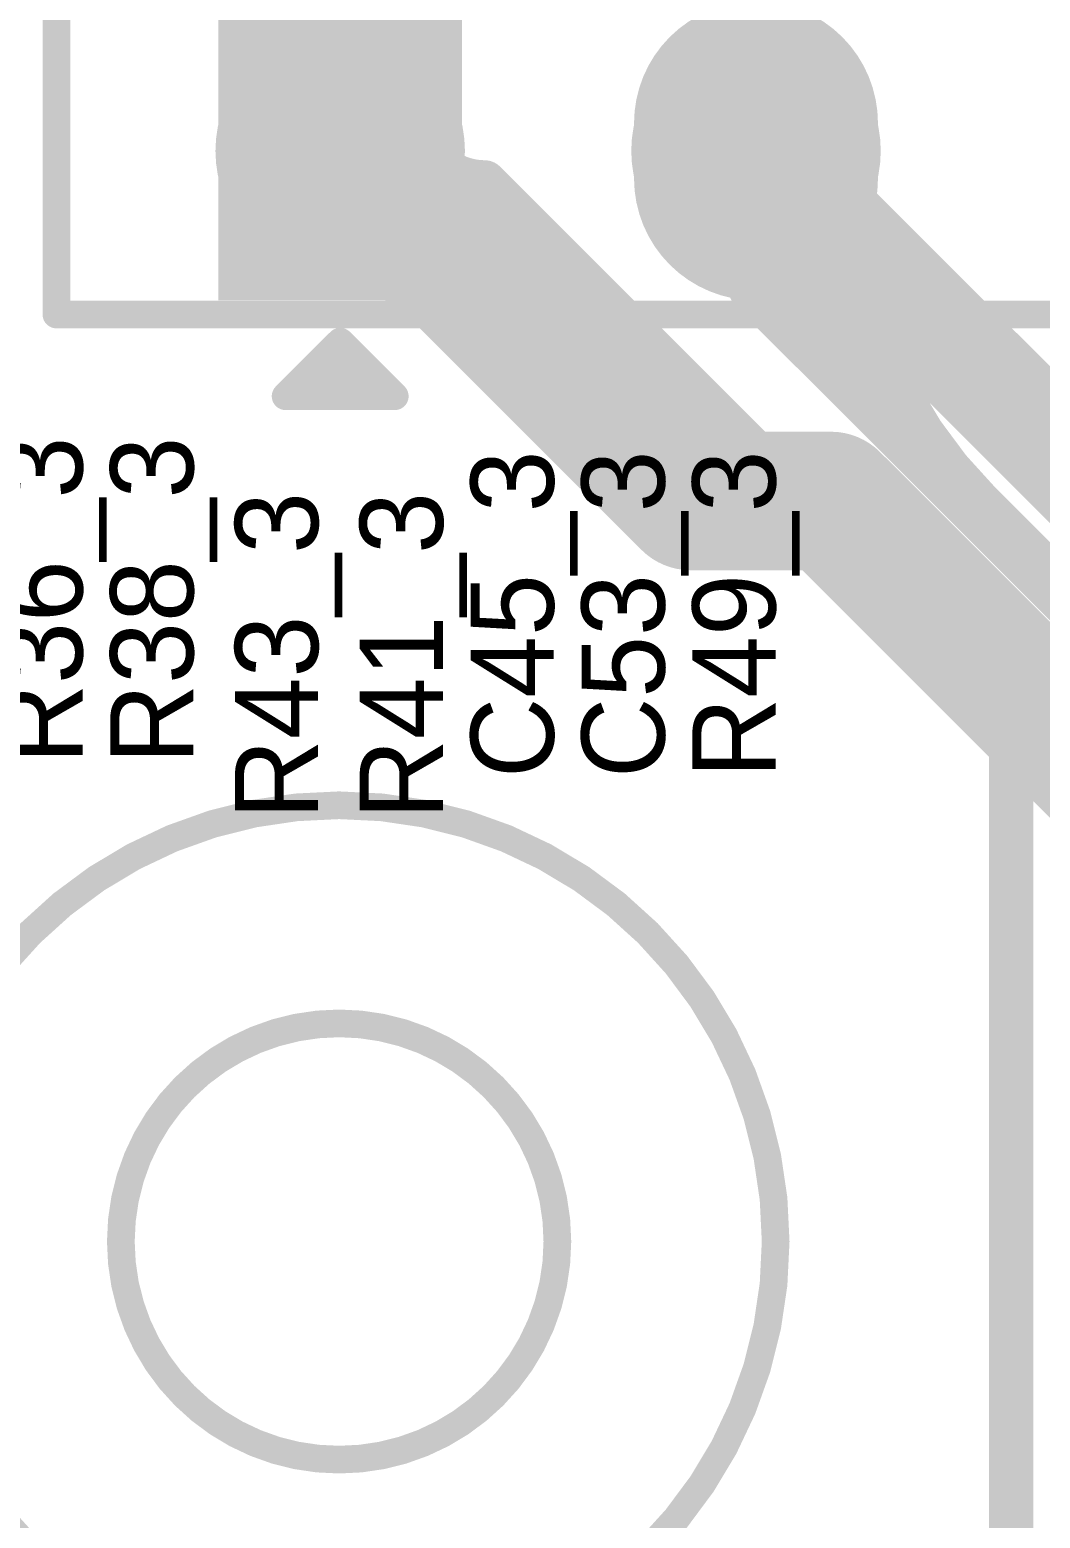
# Model space of a CAD drawing. Header units: millimetres. Extents: x 3.32 to 12.49, y 5.66 to 10.73.
# Drawn here: x 8.353 to 8.717, y 9.191 to 9.729 of the extents above; entities that cross this region are included whole.
import ezdxf

# ---------------------------------------------------------------- set-up
doc = ezdxf.new("R2010")
doc.units = ezdxf.units.MM
doc.header["$MEASUREMENT"] = 0
for name, color, linetype in [('BottomLayer', 5, 'Continuous'), ('BottomSolder', 6, 'Continuous'), ('InternalPlane1', 76, 'Continuous'), ('InternalPlane2', 16, 'Continuous'), ('Mechanical1', 6, 'Continuous'), ('MultiLayer', 9, 'Continuous'), ('PadHoleLayer', 156, 'Continuous'), ('TopLayer', 1, 'Continuous'), ('TopOverlay', 2, 'Continuous'), ('TopSolder', 216, 'Continuous')]:
    doc.layers.add(name, color=color, linetype=linetype)

# ---------------------------------------------------------------- blocks, each defined once
blk = doc.blocks.new('MC1_5_8_ST_3_81_411')
at = {"layer": 'BottomLayer', "const_width": 0.08}
blk.add_lwpolyline([(0.15, -0.01), (0.15, 0.01)], dxfattribs=at)
at = {"layer": 'BottomLayer', "const_width": 0.04}
for points in [[(0.13, 0.01, 1), (0.17, 0.01, 1)], [(0.13, -0.01, 1), (0.17, -0.01, 1)]]:
    blk.add_lwpolyline(points, format="xyb", close=True, dxfattribs=at)
at = {"layer": 'BottomLayer'}
blk.add_solid([(0.04, 0.05), (-0.04, 0.05), (0.04, -0.05), (-0.04, -0.05)], dxfattribs=at)
at = {"layer": 'BottomSolder', "const_width": 0.088}
blk.add_lwpolyline([(0.15, -0.01), (0.15, 0.01)], dxfattribs=at)
at = {"layer": 'BottomSolder', "const_width": 0.044}
for points in [[(0.128, 0.01, 1), (0.172, 0.01, 1)], [(0.128, -0.01, 1), (0.172, -0.01, 1)]]:
    blk.add_lwpolyline(points, format="xyb", close=True, dxfattribs=at)
at = {"layer": 'BottomSolder'}
blk.add_solid([(0.044, 0.054), (-0.044, 0.054), (0.044, -0.054), (-0.044, -0.054)], dxfattribs=at)
at = {"layer": 'InternalPlane1', "const_width": 0.045}
for points in [[(-0.0225, 0, 1), (0.0225, 0, 1)], [(0.1275, 0, 1), (0.1725, 0, 1)]]:
    blk.add_lwpolyline(points, format="xyb", close=True, dxfattribs=at)
at = {"layer": 'InternalPlane2', "const_width": 0.045}
for points in [[(-0.0225, 0, 1), (0.0225, 0, 1)], [(0.1275, 0, 1), (0.1725, 0, 1)]]:
    blk.add_lwpolyline(points, format="xyb", close=True, dxfattribs=at)
at = {"layer": 'MultiLayer', "const_width": 0.08}
blk.add_lwpolyline([(0.15, -0.01), (0.15, 0.01)], dxfattribs=at)
at = {"layer": 'MultiLayer', "const_width": 0.04}
for points in [[(0.13, 0.01, 1), (0.17, 0.01, 1)], [(0.13, -0.01, 1), (0.17, -0.01, 1)]]:
    blk.add_lwpolyline(points, format="xyb", close=True, dxfattribs=at)
at = {"layer": 'MultiLayer'}
blk.add_solid([(0.04, 0.05), (-0.04, 0.05), (0.04, -0.05), (-0.04, -0.05)], dxfattribs=at)
at = {"layer": 'PadHoleLayer', "const_width": 0.025}
for points in [[(-0.0125, 0, 1), (0.0125, 0, 1)], [(0.1375, 0, 1), (0.1625, 0, 1)]]:
    blk.add_lwpolyline(points, format="xyb", close=True, dxfattribs=at)
at = {"layer": 'TopLayer', "const_width": 0.08}
blk.add_lwpolyline([(0.15, -0.01), (0.15, 0.01)], dxfattribs=at)
at = {"layer": 'TopLayer', "const_width": 0.04}
for points in [[(0.13, 0.01, 1), (0.17, 0.01, 1)], [(0.13, -0.01, 1), (0.17, -0.01, 1)]]:
    blk.add_lwpolyline(points, format="xyb", close=True, dxfattribs=at)
at = {"layer": 'TopLayer'}
blk.add_solid([(0.04, 0.05), (-0.04, 0.05), (0.04, -0.05), (-0.04, -0.05)], dxfattribs=at)
at = {"layer": 'TopOverlay', "const_width": 0.01}
for points in [[(-0.10236, -0.05906), (-0.10236, 0.31496)], [(-0.10236, -0.05906), (1.15236, -0.05906)], [(-0.01969, -0.08858), (0, -0.0689)], [(0, -0.0689), (0.01969, -0.08858)], [(-0.01969, -0.08858), (-0.01203, -0.08093)], [(-0.01203, -0.08093), (0.01204, -0.08093)], [(-0.01969, -0.08858), (0.01969, -0.08858)]]:
    blk.add_lwpolyline(points, dxfattribs=at)
at = {"layer": 'TopOverlay', "const_width": 0.005}
for points in [[(-0.10486, -0.05906, 1), (-0.09986, -0.05906, 1)], [(-0.10486, -0.05906, 1), (-0.09986, -0.05906, 1)], [(-0.0025, -0.0689, 1), (0.0025, -0.0689, 1)], [(-0.0025, -0.0689, 1), (0.0025, -0.0689, 1)], [(-0.01453, -0.08093, 1), (-0.00953, -0.08093, 1)], [(-0.01453, -0.08093, 1), (-0.00953, -0.08093, 1)], [(0.00954, -0.08093, 1), (0.01453, -0.08093, 1)], [(-0.02218, -0.08858, 1), (-0.01718, -0.08858, 1)], [(-0.02218, -0.08858, 1), (-0.01718, -0.08858, 1)], [(-0.02218, -0.08858, 1), (-0.01718, -0.08858, 1)], [(0.01718, -0.08858, 1), (0.02218, -0.08858, 1)], [(0.01718, -0.08858, 1), (0.02218, -0.08858, 1)]]:
    blk.add_lwpolyline(points, format="xyb", close=True, dxfattribs=at)
at = {"layer": 'TopSolder', "const_width": 0.088}
blk.add_lwpolyline([(0.15, -0.01), (0.15, 0.01)], dxfattribs=at)
at = {"layer": 'TopSolder', "const_width": 0.044}
for points in [[(0.128, 0.01, 1), (0.172, 0.01, 1)], [(0.128, -0.01, 1), (0.172, -0.01, 1)]]:
    blk.add_lwpolyline(points, format="xyb", close=True, dxfattribs=at)
at = {"layer": 'TopSolder'}
blk.add_solid([(0.044, 0.054), (-0.044, 0.054), (0.044, -0.054), (-0.044, -0.054)], dxfattribs=at)

msp = doc.modelspace()

# ---------------------------------------------------------------- linework, layer by layer
at = {"layer": 'BottomLayer'}
for points, const_width in [([(8.45905, 9.68504), (8.46201, 9.68209)], 0.05), ([(8.46201, 9.68209), (8.46496, 9.68504)], 0.05), ([(8.46496, 9.68504), (8.59134, 9.55866)], 0.05), ([(8.61496, 9.68504), (8.78634, 9.51366)], 0.04), ([(8.59134, 9.55866), (8.64201, 9.55866)], 0.05), ([(8.64201, 9.55866), (8.7924, 9.40827)], 0.05)]:
    msp.add_lwpolyline(points, dxfattribs=dict(at, const_width=const_width))
for points, const_width in [([(8.44656, 9.68504, 1), (8.47156, 9.68504, 1)], 0.025), ([(8.45246, 9.68504, 1), (8.47746, 9.68504, 1)], 0.025), ([(8.45246, 9.68504, 1), (8.47746, 9.68504, 1)], 0.025), ([(8.44951, 9.68209, 1), (8.47451, 9.68209, 1)], 0.025), ([(8.44951, 9.68209, 1), (8.47451, 9.68209, 1)], 0.025), ([(8.60496, 9.68504, 1), (8.62496, 9.68504, 1)], 0.02), ([(8.45246, 9.66004, 1), (8.47746, 9.66004, 1)], 0.025), ([(8.60496, 9.65504, 1), (8.62496, 9.65504, 1)], 0.02), ([(8.49514, 9.64236, 1), (8.52014, 9.64236, 1)], 0.025), ([(8.65617, 9.63383, 1), (8.67617, 9.63383, 1)], 0.02), ([(8.57884, 9.55866, 1), (8.60384, 9.55866, 1)], 0.025), ([(8.57884, 9.55866, 1), (8.60384, 9.55866, 1)], 0.025), ([(8.62951, 9.55866, 1), (8.65451, 9.55866, 1)], 0.025), ([(8.62951, 9.55866, 1), (8.65451, 9.55866, 1)], 0.025), ([(8.71775, 9.47042, 1), (8.74275, 9.47042, 1)], 0.025)]:
    msp.add_lwpolyline(points, format="xyb", close=True, dxfattribs=dict(at, const_width=const_width))
for points, const_width in [([(8.46496, 9.66004, -0.198912), (8.50764, 9.64236)], 0.05), ([(8.61496, 9.65504, -0.198912), (8.66617, 9.63383)], 0.04), ([(8.83201, 9.42827, -0.198912), (8.73025, 9.47042)], 0.05)]:
    msp.add_lwpolyline(points, format="xyb", dxfattribs=dict(at, const_width=const_width))
at = {"layer": 'Mechanical1'}
for points, const_width in [([(8.54331, 9.29134, 1), (8.38583, 9.29134, 1)], 0.01), ([(8.38333, 9.29134, 1), (8.38833, 9.29134, 1)], 0.005), ([(8.54081, 9.29134, 1), (8.54581, 9.29134, 1)], 0.005)]:
    msp.add_lwpolyline(points, format="xyb", close=True, dxfattribs=dict(at, const_width=const_width))
at = {"layer": 'TopLayer'}
for points, const_width in [([(8.46496, 9.68504), (8.47634, 9.67366)], 0.016), ([(8.61496, 9.63571), (8.61496, 9.68504)], 0.02), ([(8.47634, 9.67366), (8.51701, 9.67366)], 0.016), ([(8.51701, 9.67366), (8.70701, 9.48366)], 0.016), ([(8.61496, 9.63571), (8.73301, 9.51766)], 0.02), ([(8.70701, 9.14366), (8.70701, 9.48366)], 0.016)]:
    msp.add_lwpolyline(points, dxfattribs=dict(at, const_width=const_width))
for points, const_width in [([(8.46096, 9.68504, 1), (8.46896, 9.68504, 1)], 0.008), ([(8.49004, 9.68839, 1), (8.49804, 9.68839, 1)], 0.008), ([(8.60996, 9.68504, 1), (8.61996, 9.68504, 1)], 0.01), ([(8.59996, 9.67504, 1), (8.60996, 9.67504, 1)], 0.01), ([(8.61996, 9.67504, 1), (8.62996, 9.67504, 1)], 0.01), ([(8.63996, 9.67504, 1), (8.64996, 9.67504, 1)], 0.01), ([(8.47234, 9.67366, 1), (8.48034, 9.67366, 1)], 0.008), ([(8.47234, 9.67366, 1), (8.48034, 9.67366, 1)], 0.008), ([(8.51301, 9.67366, 1), (8.52101, 9.67366, 1)], 0.008), ([(8.51301, 9.67366, 1), (8.52101, 9.67366, 1)], 0.008), ([(8.51301, 9.67366, 1), (8.52101, 9.67366, 1)], 0.008), ([(8.51301, 9.67366, 1), (8.52101, 9.67366, 1)], 0.008), ([(8.48893, 9.6595, 1), (8.49693, 9.6595, 1)], 0.008), ([(8.60996, 9.63571, 1), (8.61996, 9.63571, 1)], 0.01), ([(8.60996, 9.63571, 1), (8.61996, 9.63571, 1)], 0.01), ([(8.6207, 9.62497, 1), (8.6307, 9.62497, 1)], 0.01), ([(8.65484, 9.59083, 1), (8.66484, 9.59083, 1)], 0.01), ([(8.68899, 9.55668, 1), (8.69899, 9.55668, 1)], 0.01), ([(8.70301, 9.48366, 1), (8.71101, 9.48366, 1)], 0.008), ([(8.70301, 9.48366, 1), (8.71101, 9.48366, 1)], 0.008)]:
    msp.add_lwpolyline(points, format="xyb", close=True, dxfattribs=dict(at, const_width=const_width))
for points, const_width in [([(8.51701, 9.67366, -0.293112), (8.49404, 9.68839)], 0.016), ([(8.6257, 9.62497, -0.198912), (8.60496, 9.67504)], 0.02), ([(8.65984, 9.59083, -0.198912), (8.62496, 9.67504)], 0.02), ([(8.69399, 9.55668, -0.198912), (8.64496, 9.67504)], 0.02), ([(8.49293, 9.6595, -0.272364), (8.51701, 9.67366)], 0.016)]:
    msp.add_lwpolyline(points, format="xyb", dxfattribs=dict(at, const_width=const_width))
at = {"layer": 'TopOverlay'}
for points, const_width in [([(8.62205, 9.29134, 1), (8.30709, 9.29134, 1)], 0.01), ([(8.61955, 9.29134, 1), (8.62455, 9.29134, 1)], 0.005)]:
    msp.add_lwpolyline(points, format="xyb", close=True, dxfattribs=dict(at, const_width=const_width))

# ---------------------------------------------------------------- block references
at = {"rotation": 360}
msp.add_blockref('MC1_5_8_ST_3_81_411', (8.46496, 9.68504), dxfattribs=at)

# ---------------------------------------------------------------- texts
at = {"layer": 'TopOverlay'}
for s, p in [('R36_3', (8.37201, 9.46366)), ('R38_3', (8.41201, 9.46366)), ('C45_3', (8.54201, 9.45866)), ('C53_3', (8.58201, 9.45866)), ('R49_3', (8.62201, 9.45866)), ('R43_3', (8.45701, 9.44366)), ('R41_3', (8.50201, 9.44366))]:
    msp.add_text(s, height=0.03, rotation=90, dxfattribs=at).set_placement(p)

doc.saveas('drawing.dxf')
